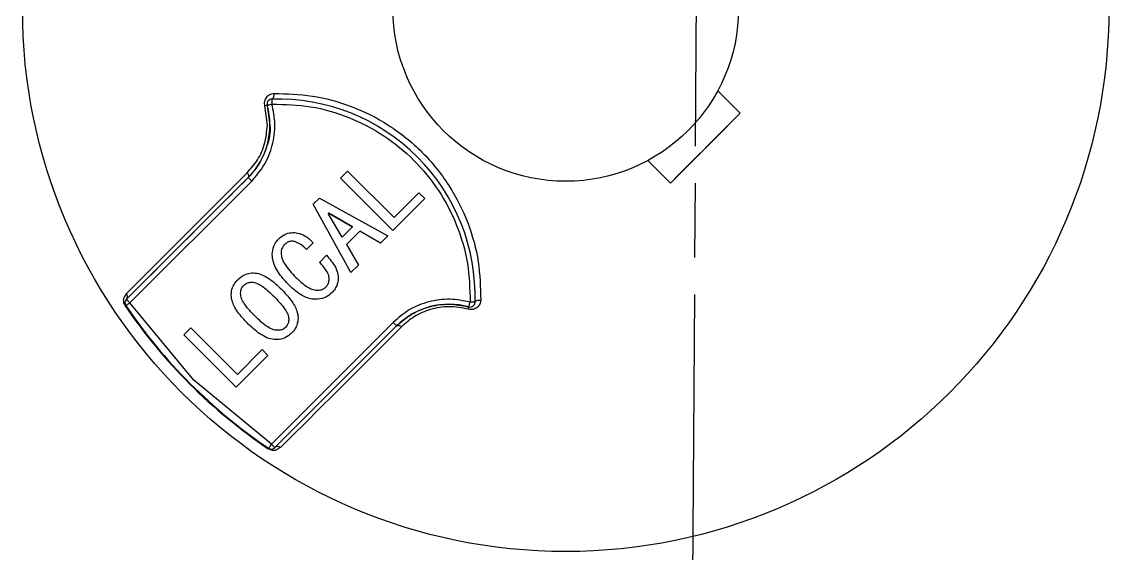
# Model space of a CAD drawing. Header units: millimetres. Extents: x 2180 to 4616, y 795 to 2518.
# Drawn here: x 2782.72 to 2827.35, y 2151.41 to 2172.96 of the extents above; entities that cross this region are included whole.
import ezdxf

# ---------------------------------------------------------------- set-up
doc = ezdxf.new("R2010")
doc.units = ezdxf.units.MM
doc.linetypes.add('AM_ISO08W050', pattern=[18, 12, -1.5, 3, -1.5])
doc.layers.add('AM_7', color=4, linetype='AM_ISO08W050', lineweight=25)

msp = doc.modelspace()

# ---------------------------------------------------------------- linework, layer by layer
at = {"color": 7, "linetype": 'Continuous', "lineweight": 25}
for p, q in [((2792.839, 2169.835), (2792.845, 2169.635)), ((2810.9, 2170.176), (2811.814, 2169.263)), ((2810.9, 2170.176), (2810.9, 2170.176)), ((2792.66, 2168.777), (2792.559, 2169.56)), ((2792.645, 2169.635), (2792.645, 2169.635)), ((2792.652, 2169.581), (2792.761, 2168.775)), ((2808.985, 2166.434), (2811.814, 2169.263)), ((2808.985, 2166.434), (2808.072, 2167.348)), ((2808.072, 2167.348), (2808.072, 2167.348)), ((2808.072, 2167.348), (2808.985, 2166.434)), ((2795.625, 2166.633), (2795.91, 2166.918)), ((2795.91, 2166.918), (2797.795, 2165.033)), ((2786.951, 2161.724), (2791.883, 2166.657)), ((2787.092, 2161.583), (2792.025, 2166.515)), ((2791.883, 2166.657), (2791.883, 2166.657)), ((2797.746, 2164.511), (2795.625, 2166.633)), ((2797.746, 2164.511), (2795.625, 2166.633)), ((2808.985, 2166.434), (2808.985, 2166.434)), ((2794.52, 2165.578), (2794.769, 2165.826)), ((2794.769, 2165.826), (2797.535, 2164.301)), ((2797.795, 2165.033), (2798.8, 2166.037)), ((2798.8, 2166.037), (2799.036, 2165.802)), ((2796.046, 2162.812), (2794.52, 2165.578)), ((2796.046, 2162.812), (2794.52, 2165.578)), ((2799.036, 2165.802), (2797.746, 2164.511)), ((2799.036, 2165.802), (2797.746, 2164.511)), ((2795.153, 2165.219), (2795.128, 2165.194)), ((2795.153, 2165.219), (2795.128, 2165.194)), ((2795.687, 2164.239), (2795.128, 2165.194)), ((2795.128, 2165.194), (2795.128, 2165.194)), ((2795.153, 2165.219), (2796.108, 2164.66)), ((2795.153, 2165.219), (2795.153, 2165.219)), ((2796.108, 2164.66), (2795.153, 2165.219)), ((2796.108, 2164.66), (2795.687, 2164.239)), ((2796.406, 2164.487), (2795.86, 2163.941)), ((2796.406, 2164.487), (2795.86, 2163.941)), ((2796.108, 2164.66), (2796.108, 2164.66)), ((2797.237, 2164.003), (2796.406, 2164.487)), ((2796.406, 2164.487), (2796.406, 2164.487)), ((2797.237, 2164.003), (2796.406, 2164.487)), ((2797.746, 2164.511), (2797.746, 2164.511)), ((2797.535, 2164.301), (2797.237, 2164.003)), ((2797.535, 2164.301), (2797.237, 2164.003)), ((2793.354, 2163.941), (2793.354, 2163.941)), ((2794.52, 2164.015), (2794.248, 2163.742)), ((2794.52, 2164.015), (2794.248, 2163.742)), ((2794.248, 2163.742), (2794.248, 2163.742)), ((2795.86, 2163.941), (2796.344, 2163.11)), ((2795.86, 2163.941), (2795.86, 2163.941)), ((2797.237, 2164.003), (2797.237, 2164.003)), ((2793.247, 2163.403), (2793.247, 2163.403)), ((2794.769, 2163.221), (2795.054, 2163.507)), ((2796.344, 2163.11), (2796.046, 2162.812)), ((2796.344, 2163.11), (2796.046, 2162.812)), ((2796.046, 2162.812), (2796.046, 2162.812)), ((2791.704, 2162.291), (2791.704, 2162.291)), ((2793.54, 2162.291), (2793.54, 2162.291)), ((2795.155, 2162.64), (2795.155, 2162.64)), ((2786.848, 2161.768), (2786.954, 2161.96)), ((2792.933, 2161.832), (2792.933, 2161.832)), ((2795.277, 2161.993), (2795.277, 2161.993)), ((2801.075, 2161.83), (2801.075, 2161.83)), ((2786.892, 2161.583), (2786.892, 2161.583)), ((2786.926, 2161.471), (2786.906, 2161.457)), ((2786.951, 2161.724), (2786.951, 2161.724)), ((2789.681, 2158.444), (2787.092, 2161.583)), ((2791.601, 2161.789), (2791.601, 2161.789)), ((2793.493, 2161.092), (2793.493, 2161.092)), ((2789.273, 2160.281), (2789.558, 2160.567)), ((2789.558, 2160.567), (2791.444, 2158.681)), ((2791.853, 2160.753), (2791.853, 2160.753)), ((2797.752, 2160.788), (2792.82, 2155.855)), ((2797.894, 2160.646), (2792.961, 2155.714)), ((2791.394, 2158.16), (2789.273, 2160.281)), ((2791.394, 2158.16), (2789.273, 2160.281)), ((2793.64, 2160.356), (2793.64, 2160.356)), ((2791.444, 2158.681), (2792.449, 2159.686)), ((2792.449, 2159.686), (2792.684, 2159.45)), ((2792.684, 2159.45), (2791.394, 2158.16)), ((2792.684, 2159.45), (2791.394, 2158.16)), ((2792.82, 2155.855), (2789.681, 2158.444)), ((2791.394, 2158.16), (2791.394, 2158.16)), ((2792.694, 2155.669), (2792.708, 2155.689)), ((2793.197, 2155.717), (2793.019, 2155.619))]:
    msp.add_line(p, q, dxfattribs=at)
at = {"color": 7, "linetype": 'Continuous', "lineweight": 25, "flags": 128}
for points in [[(2792.839, 2169.835), (2792.86, 2169.84), (2792.879, 2169.854), (2792.896, 2169.876), (2792.911, 2169.905), (2792.922, 2169.94), (2792.929, 2169.979), (2792.931, 2170.02), (2792.93, 2170.063)], [(2792.652, 2169.581), (2792.656, 2169.582), (2792.667, 2169.585), (2792.685, 2169.59), (2792.709, 2169.597), (2792.738, 2169.605), (2792.771, 2169.614), (2792.807, 2169.624), (2792.845, 2169.635)], [(2811.814, 2169.263), (2811.461, 2168.91), (2811.107, 2168.556), (2810.753, 2168.203), (2810.399, 2167.849), (2810.045, 2167.495), (2809.692, 2167.141), (2809.338, 2166.787), (2808.985, 2166.434)], [(2786.954, 2161.96), (2787.437, 2162.442), (2787.959, 2162.964), (2788.52, 2163.526), (2789.119, 2164.124), (2789.752, 2164.757), (2790.419, 2165.425), (2791.118, 2166.124), (2791.847, 2166.852)], [(2791.883, 2166.657), (2791.895, 2166.673), (2791.902, 2166.693), (2791.905, 2166.716), (2791.902, 2166.741), (2791.895, 2166.769), (2791.883, 2166.797), (2791.867, 2166.825), (2791.847, 2166.852)], [(2791.883, 2166.657), (2791.886, 2166.654), (2791.894, 2166.646), (2791.907, 2166.633), (2791.925, 2166.615), (2791.946, 2166.594), (2791.971, 2166.569), (2791.997, 2166.543), (2792.025, 2166.515)], [(2786.926, 2161.471), (2786.93, 2161.473), (2786.939, 2161.479), (2786.954, 2161.489), (2786.975, 2161.503), (2787, 2161.52), (2787.029, 2161.54), (2787.06, 2161.561), (2787.092, 2161.583)], [(2786.951, 2161.724), (2786.953, 2161.721), (2786.961, 2161.713), (2786.974, 2161.7), (2786.992, 2161.683), (2787.014, 2161.661), (2787.038, 2161.637), (2787.064, 2161.61), (2787.092, 2161.583)], [(2800.818, 2161.415), (2800.819, 2161.419), (2800.822, 2161.43), (2800.827, 2161.448), (2800.834, 2161.472), (2800.842, 2161.501), (2800.851, 2161.534), (2800.861, 2161.57), (2800.872, 2161.608)], [(2801.072, 2161.602), (2801.068, 2161.602), (2801.056, 2161.603), (2801.038, 2161.603), (2801.013, 2161.604), (2800.983, 2161.605), (2800.948, 2161.606), (2800.911, 2161.607), (2800.872, 2161.608)], [(2801.072, 2161.602), (2801.077, 2161.623), (2801.091, 2161.642), (2801.113, 2161.659), (2801.142, 2161.674), (2801.177, 2161.685), (2801.216, 2161.692), (2801.257, 2161.694), (2801.3, 2161.693)], [(2798.089, 2160.61), (2797.361, 2159.881), (2796.662, 2159.182), (2795.994, 2158.515), (2795.361, 2157.881), (2794.763, 2157.283), (2794.201, 2156.722), (2793.679, 2156.2), (2793.197, 2155.717)], [(2797.894, 2160.646), (2797.891, 2160.649), (2797.883, 2160.657), (2797.87, 2160.67), (2797.852, 2160.688), (2797.831, 2160.709), (2797.806, 2160.733), (2797.78, 2160.76), (2797.752, 2160.788)], [(2797.894, 2160.646), (2797.91, 2160.658), (2797.93, 2160.665), (2797.953, 2160.668), (2797.978, 2160.665), (2798.006, 2160.658), (2798.034, 2160.646), (2798.062, 2160.63), (2798.089, 2160.61)], [(2792.82, 2155.855), (2792.798, 2155.823), (2792.777, 2155.792), (2792.757, 2155.763), (2792.74, 2155.738), (2792.727, 2155.717), (2792.716, 2155.702), (2792.71, 2155.692), (2792.708, 2155.689)], [(2792.961, 2155.714), (2792.958, 2155.716), (2792.95, 2155.724), (2792.937, 2155.737), (2792.92, 2155.755), (2792.898, 2155.776), (2792.874, 2155.801), (2792.847, 2155.827), (2792.82, 2155.855)]]:
    msp.add_lwpolyline(points, dxfattribs=at)
at = {"color": 7, "linetype": 'Continuous', "lineweight": 25}
for radius in [22, 7]:
    msp.add_circle((2804.742, 2173.505), radius, dxfattribs=at)
for centre, radius, start, end in [((2771.743, 2210.711), 91.48, 295.79271, 180), ((2771.743, 2210.711), 91.48, 180, 290.22656), ((2771.743, 2210.711), 91.441, 295.84596, 351.20762), ((2771.743, 2210.711), 90.976, 296.50811, 351.20762), ((2771.743, 2210.711), 86.42, 299.88973, 350.7957), ((2792.845, 2169.635), 0.2, 91.6906, 135), ((2793.075, 2161.838), 8, 358.3094, 91.6906), ((2789.762, 2168.778), 3, 315, 15.531), ((2792.759, 2168.901), 0.688, 98.909, 106.876), ((2792.845, 2169.635), 0.2, 135, 195.531), ((2786.814, 2161.844), 0.182, 318.6226, 39.5362), ((2787.092, 2161.583), 0.2, 135, 214.039), ((2804.742, 2173.505), 21.524, 214.039, 235.961), ((2804.742, 2173.505), 21.5, 214.039, 235.961), ((2800.015, 2158.525), 3, 74.469, 135), ((2800.138, 2161.522), 0.689, 343.1243, 351.0894), ((2800.872, 2161.608), 0.2, 254.469, 315), ((2800.872, 2161.608), 0.2, 315, 358.3094), ((2792.82, 2155.855), 0.2, 235.961, 315), ((2793.081, 2155.577), 0.182, 50.5221, 130.0859)]:
    msp.add_arc(centre, radius, start, end, dxfattribs=at)
for points in [[(2865.483, 2210.712), (2865.396, 2207.644), (2865.222, 2201.509), (2863.819, 2192.394), (2861.594, 2183.456), (2858.486, 2174.781), (2854.548, 2166.452), (2849.81, 2158.548), (2844.322, 2151.148), (2838.134, 2144.32), (2831.307, 2138.133), (2823.906, 2132.644), (2816.003, 2127.907), (2807.673, 2123.968), (2798.998, 2120.86), (2790.06, 2118.635), (2780.946, 2117.232), (2774.811, 2117.058), (2771.743, 2116.971)], [(2869.417, 2199.922), (2868.892, 2196.27), (2867.844, 2188.967), (2864.725, 2178.324), (2860.517, 2168.081), (2855.161, 2158.38), (2848.757, 2149.341), (2841.375, 2141.079), (2833.113, 2133.698), (2824.074, 2127.293), (2814.373, 2121.938), (2804.13, 2117.73), (2793.487, 2114.61), (2786.184, 2113.562), (2782.532, 2113.038)], [(2869.214, 2193.38), (2868.528, 2190.085), (2867.155, 2183.497), (2863.834, 2173.945), (2859.63, 2164.761), (2854.495, 2156.058), (2848.505, 2147.922), (2841.718, 2140.437), (2834.204, 2133.681), (2826.042, 2127.727), (2817.317, 2122.629), (2808.116, 2118.464), (2798.55, 2115.184), (2791.955, 2113.84), (2788.658, 2113.167)], [(2791.883, 2166.657), (2790.919, 2165.692), (2788.99, 2163.764), (2787.63, 2162.404), (2786.951, 2161.724)]]:
    msp.add_open_spline(points, degree=3, dxfattribs=at)
for points, knots in [([(2814.027, 2136.64), (2816.205, 2137.913), (2821.19, 2140.827), (2828.255, 2146.481), (2835.219, 2153.313), (2841.338, 2160.923), (2846.561, 2169.172), (2850.789, 2177.967), (2854.066, 2187.174), (2855.341, 2193.549), (2855.979, 2196.737)], [0, 0, 0, 0, 0.099849, 0.228442, 0.357035, 0.485628, 0.614221, 0.742814, 0.871407, 1, 1, 1, 1]), ([(2792.559, 2169.56), (2792.553, 2169.592), (2792.539, 2169.656), (2792.551, 2169.752), (2792.581, 2169.841), (2792.646, 2169.941), (2792.76, 2170.037), (2792.873, 2170.054), (2792.93, 2170.063)], [0, 0, 0, 0, 0.123692, 0.250213, 0.373441, 0.501044, 0.749966, 1, 1, 1, 1]), ([(2792.839, 2169.835), (2792.83, 2169.834), (2792.804, 2169.832), (2792.754, 2169.816), (2792.703, 2169.781), (2792.666, 2169.73), (2792.648, 2169.68), (2792.643, 2169.63), (2792.649, 2169.597), (2792.652, 2169.581)], [0, 0, 0, 0, 0.0858052, 0.25106, 0.5005164, 0.655876, 0.7885052, 0.9015382, 1, 1, 1, 1]), ([(2792.93, 2170.063), (2793.445, 2170.05), (2794.473, 2170.026), (2796.07, 2169.59), (2797.599, 2168.828), (2798.964, 2167.729), (2800.063, 2166.365), (2800.826, 2164.835), (2801.263, 2163.238), (2801.287, 2162.208), (2801.3, 2161.693)], [0, 0, 0, 0, 0.125198, 0.2499957, 0.3751716, 0.4997698, 0.6246825, 0.749695, 0.8746376, 1, 1, 1, 1]), ([(2792.025, 2166.515), (2792.206, 2166.726), (2792.574, 2167.154), (2792.89, 2167.955), (2793.009, 2168.808), (2792.899, 2169.362), (2792.845, 2169.635)], [0, 0, 0, 0, 0.245589, 0.5, 0.754411, 1, 1, 1, 1]), ([(2792.845, 2169.635), (2793.37, 2169.62), (2794.431, 2169.589), (2795.974, 2169.135), (2797.395, 2168.398), (2798.628, 2167.391), (2799.636, 2166.158), (2800.372, 2164.737), (2800.826, 2163.193), (2800.857, 2162.133), (2800.872, 2161.608)], [0, 0, 0, 0, 0.123694, 0.25, 0.376306, 0.5, 0.623694, 0.75, 0.876306, 1, 1, 1, 1]), ([(2791.847, 2166.852), (2791.992, 2167.019), (2792.282, 2167.353), (2792.585, 2168.012), (2792.635, 2168.522), (2792.66, 2168.777)], [0, 0, 0, 0, 0.33293, 0.666707, 1, 1, 1, 1]), ([(2792.761, 2168.775), (2792.761, 2168.772), (2792.801, 2168.483), (2792.662, 2167.946), (2792.373, 2167.217), (2792.053, 2166.851), (2791.883, 2166.657)], [0, 0, 0, 0, 0.0026935, 0.3414816, 0.6510181, 1, 1, 1, 1]), ([(2793.54, 2162.291), (2793.404, 2162.437), (2793.128, 2162.732), (2792.882, 2163.202), (2792.844, 2163.633), (2792.925, 2163.95), (2793.059, 2164.106), (2793.119, 2164.177)], [0, 0, 0, 0, 0.278953, 0.561275, 0.716356, 0.872487, 1, 1, 1, 1]), ([(2793.119, 2164.177), (2793.197, 2164.242), (2793.345, 2164.366), (2793.623, 2164.436), (2793.906, 2164.422), (2794.229, 2164.293), (2794.412, 2164.119), (2794.52, 2164.015)], [0, 0, 0, 0, 0.190602, 0.35935, 0.52722, 0.719557, 1, 1, 1, 1]), ([(2794.248, 2163.742), (2794.174, 2163.811), (2794.04, 2163.937), (2793.833, 2164.051), (2793.655, 2164.085), (2793.516, 2164.059), (2793.418, 2164), (2793.371, 2163.956), (2793.354, 2163.941)], [0, 0, 0, 0, 0.29136, 0.535096, 0.673308, 0.812563, 0.935255, 1, 1, 1, 1]), ([(2794.248, 2163.742), (2794.174, 2163.811), (2794.04, 2163.937), (2793.833, 2164.051), (2793.655, 2164.085), (2793.516, 2164.059), (2793.418, 2164), (2793.371, 2163.956), (2793.354, 2163.941)], [0, 0, 0, 0, 0.29136, 0.535096, 0.673308, 0.812563, 0.935255, 1, 1, 1, 1]), ([(2793.354, 2163.941), (2793.322, 2163.902), (2793.25, 2163.817), (2793.205, 2163.637), (2793.231, 2163.407), (2793.41, 2163.033), (2793.646, 2162.788), (2793.813, 2162.613)], [0, 0, 0, 0, 0.0972515, 0.2128757, 0.3462685, 0.5366234, 1, 1, 1, 1]), ([(2795.041, 2162.229), (2795.073, 2162.269), (2795.135, 2162.347), (2795.167, 2162.51), (2795.157, 2162.7), (2795.019, 2162.956), (2794.868, 2163.116), (2794.769, 2163.221)], [0, 0, 0, 0, 0.132852, 0.257107, 0.423406, 0.622223, 1, 1, 1, 1]), ([(2795.054, 2163.507), (2795.188, 2163.354), (2795.39, 2163.124), (2795.537, 2162.733), (2795.525, 2162.422), (2795.43, 2162.165), (2795.321, 2162.043), (2795.277, 2161.993)], [0, 0, 0, 0, 0.351866, 0.532632, 0.714759, 0.884894, 1, 1, 1, 1]), ([(2791.469, 2162.527), (2791.546, 2162.593), (2791.691, 2162.718), (2791.964, 2162.8), (2792.242, 2162.792), (2792.626, 2162.652), (2792.95, 2162.402), (2793.168, 2162.19), (2793.23, 2162.13)], [0, 0, 0, 0, 0.148277, 0.278554, 0.408484, 0.552088, 0.872274, 1, 1, 1, 1]), ([(2791.853, 2160.753), (2791.716, 2160.899), (2791.476, 2161.154), (2791.245, 2161.549), (2791.18, 2161.899), (2791.23, 2162.196), (2791.35, 2162.402), (2791.442, 2162.498), (2791.469, 2162.527)], [0, 0, 0, 0, 0.29336, 0.511467, 0.658407, 0.805673, 0.942273, 1, 1, 1, 1]), ([(2792.151, 2161.05), (2792.012, 2161.195), (2791.817, 2161.4), (2791.623, 2161.697), (2791.567, 2161.916), (2791.584, 2162.108), (2791.648, 2162.232), (2791.693, 2162.279), (2791.704, 2162.291)], [0, 0, 0, 0, 0.411241, 0.579386, 0.722749, 0.866004, 0.96618, 1, 1, 1, 1]), ([(2791.704, 2162.291), (2791.744, 2162.323), (2791.824, 2162.388), (2791.995, 2162.424), (2792.204, 2162.402), (2792.543, 2162.21), (2792.769, 2161.991), (2792.933, 2161.832)], [0, 0, 0, 0, 0.104522, 0.209348, 0.351191, 0.528915, 1, 1, 1, 1]), ([(2791.704, 2162.291), (2791.744, 2162.323), (2791.824, 2162.388), (2791.995, 2162.424), (2792.204, 2162.402), (2792.543, 2162.21), (2792.769, 2161.991), (2792.933, 2161.832)], [0, 0, 0, 0, 0.104522, 0.209348, 0.351191, 0.528915, 1, 1, 1, 1]), ([(2795.277, 2161.993), (2795.199, 2161.928), (2795.033, 2161.789), (2794.716, 2161.713), (2794.382, 2161.729), (2793.964, 2161.903), (2793.709, 2162.137), (2793.54, 2162.291)], [0, 0, 0, 0, 0.153253, 0.324924, 0.478859, 0.655839, 1, 1, 1, 1]), ([(2795.277, 2161.993), (2795.199, 2161.928), (2795.033, 2161.789), (2794.716, 2161.713), (2794.382, 2161.729), (2793.964, 2161.903), (2793.709, 2162.137), (2793.54, 2162.291)], [0, 0, 0, 0, 0.153253, 0.324924, 0.478859, 0.655839, 1, 1, 1, 1]), ([(2793.813, 2162.613), (2793.959, 2162.474), (2794.183, 2162.259), (2794.528, 2162.095), (2794.763, 2162.083), (2794.929, 2162.131), (2795.009, 2162.2), (2795.041, 2162.229)], [0, 0, 0, 0, 0.421141, 0.650944, 0.779664, 0.909635, 1, 1, 1, 1]), ([(2792.933, 2161.832), (2793.071, 2161.687), (2793.269, 2161.481), (2793.467, 2161.183), (2793.529, 2160.976), (2793.524, 2160.803), (2793.476, 2160.674), (2793.426, 2160.617), (2793.404, 2160.591)], [0, 0, 0, 0, 0.409684, 0.583644, 0.725379, 0.843759, 0.932231, 1, 1, 1, 1]), ([(2793.23, 2162.13), (2793.368, 2161.984), (2793.613, 2161.722), (2793.852, 2161.321), (2793.919, 2160.963), (2793.87, 2160.671), (2793.751, 2160.474), (2793.665, 2160.383), (2793.64, 2160.356)], [0, 0, 0, 0, 0.292886, 0.524338, 0.670134, 0.816655, 0.945975, 1, 1, 1, 1]), ([(2786.906, 2161.457), (2786.898, 2161.47), (2786.881, 2161.497), (2786.855, 2161.557), (2786.832, 2161.658), (2786.842, 2161.725), (2786.848, 2161.768)], [0, 0, 0, 0, 0.1152277, 0.2337581, 0.5018731, 1, 1, 1, 1]), ([(2800.872, 2161.608), (2800.599, 2161.662), (2800.045, 2161.772), (2799.192, 2161.653), (2798.391, 2161.337), (2797.963, 2160.969), (2797.752, 2160.788)], [0, 0, 0, 0, 0.245589, 0.5, 0.754411, 1, 1, 1, 1]), ([(2797.894, 2160.646), (2798.088, 2160.815), (2798.454, 2161.133), (2799.182, 2161.438), (2799.985, 2161.575), (2800.546, 2161.468), (2800.818, 2161.415)], [0, 0, 0, 0, 0.265019, 0.500067, 0.757342, 1, 1, 1, 1]), ([(2800.797, 2161.322), (2800.534, 2161.372), (2800.009, 2161.471), (2799.25, 2161.335), (2798.59, 2161.048), (2798.256, 2160.756), (2798.089, 2160.61)], [0, 0, 0, 0, 0.249812, 0.499845, 0.75024, 1, 1, 1, 1]), ([(2801.3, 2161.693), (2801.291, 2161.636), (2801.274, 2161.523), (2801.179, 2161.409), (2801.078, 2161.344), (2800.99, 2161.314), (2800.894, 2161.302), (2800.829, 2161.316), (2800.797, 2161.322)], [0, 0, 0, 0, 0.249602, 0.498296, 0.625589, 0.748629, 0.875722, 1, 1, 1, 1]), ([(2793.404, 2160.591), (2793.364, 2160.559), (2793.283, 2160.493), (2793.106, 2160.459), (2792.891, 2160.479), (2792.544, 2160.67), (2792.315, 2160.891), (2792.151, 2161.05)], [0, 0, 0, 0, 0.102727, 0.209545, 0.355438, 0.53569, 1, 1, 1, 1]), ([(2793.64, 2160.356), (2793.562, 2160.289), (2793.416, 2160.163), (2793.138, 2160.082), (2792.85, 2160.09), (2792.459, 2160.231), (2792.132, 2160.482), (2791.915, 2160.693), (2791.853, 2160.753)], [0, 0, 0, 0, 0.146535, 0.278399, 0.409738, 0.559567, 0.875154, 1, 1, 1, 1]), ([(2793.64, 2160.356), (2793.562, 2160.289), (2793.416, 2160.163), (2793.138, 2160.082), (2792.85, 2160.09), (2792.459, 2160.231), (2792.132, 2160.482), (2791.915, 2160.693), (2791.853, 2160.753)], [0, 0, 0, 0, 0.146535, 0.278399, 0.409738, 0.559567, 0.875154, 1, 1, 1, 1]), ([(2793.019, 2155.619), (2793.015, 2155.616), (2792.979, 2155.595), (2792.893, 2155.597), (2792.795, 2155.617), (2792.734, 2155.644), (2792.707, 2155.661), (2792.694, 2155.669)], [0, 0, 0, 0, 0.0641655, 0.529622, 0.7809744, 0.8920347, 1, 1, 1, 1])]:
    msp.add_open_spline(points, degree=3, knots=knots, dxfattribs=at)
at = {"layer": 'AM_7'}
msp.add_line((2809.235, 2041.926), (2811.473, 2409.062), dxfattribs=at)

doc.saveas('drawing.dxf')
